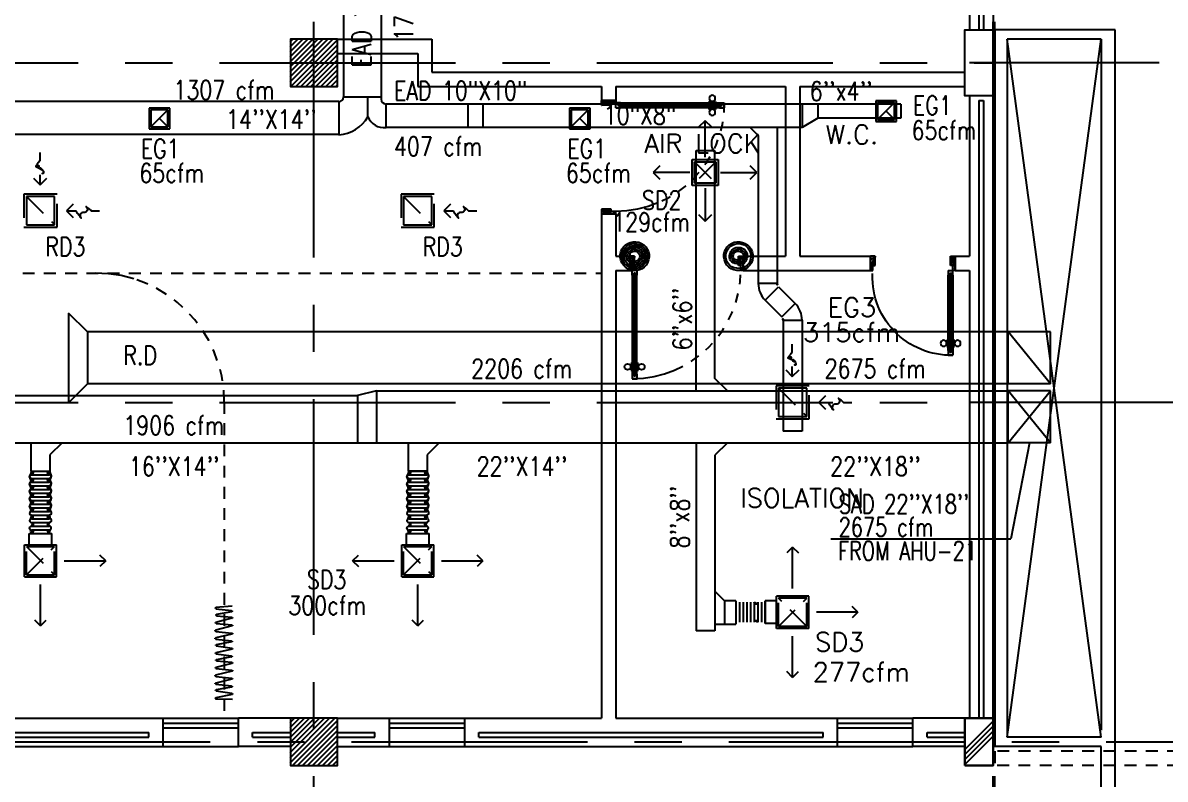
# Model space of a CAD drawing. Extents: x 417866029 to 417866302, y 43498045 to 43498122.
# Drawn here: x 417866043.12 to 417866055.23, y 43498050.98 to 43498059 of the extents above; entities that cross this region are included whole.
import ezdxf
from ezdxf.enums import TextEntityAlignment as Align

# ---------------------------------------------------------------- set-up
doc = ezdxf.new("R2010")
doc.units = 0
doc.header["$MEASUREMENT"] = 0
for name, pattern in [('CENTERX2', [4, 2.5, -0.5, 0.5, -0.5]), ('HIDDEN', [0.375, 0.25, -0.125]), ('HIDDEN2', [0.1875, 0.125, -0.0625])]:
    doc.linetypes.add(name, pattern=pattern)
doc.layers.get('0').update_dxf_attribs({"linetype": 'CONTINUOUS'})
for name, color, linetype in [('A_CUBICLE_CURTAINS', 9, 'HIDDEN'), ('AXES', 11, 'CENTERX2'), ('COL', 7, 'CONTINUOUS'), ('D_CURTAIN', 9, 'HIDDEN'), ('DOOR', 9, 'CONTINUOUS'), ('DUCT', 6, 'CONTINUOUS'), ('EXDUCT', 10, 'CONTINUOUS'), ('HAT', 11, 'CONTINUOUS'), ('INSUL', 9, 'CONTINUOUS'), ('Locker', 9, 'CONTINUOUS'), ('M-AC-FLEX', 7, 'CONTINUOUS'), ('M-EGU.', 2, 'CONTINUOUS'), ('M-TEXT', 2, 'CONTINUOUS'), ('PSUPPLY', 3, 'HIDDEN'), ('RM-NAME', 9, 'CONTINUOUS'), ('ROOF', 9, 'CONTINUOUS'), ('SCD', 2, 'CONTINUOUS'), ('SHAFT', 9, 'CONTINUOUS'), ('STR', 9, 'CONTINUOUS'), ('WALL', 9, 'CONTINUOUS'), ('WIN', 9, 'CONTINUOUS')]:
    doc.layers.add(name, color=color, linetype=linetype)
doc.styles.add('ROMANS', font='ROMANS.shx', dxfattribs={"width": 0.6})

# ---------------------------------------------------------------- blocks, each defined once
blk = doc.blocks.new('DOOR100')
at = {"layer": 'DOOR', "color": 7, "linetype": 'ByBlock'}
for p, q in [((-82, 1128), (-82, 1218)), ((-75, 1218), (-82, 1218)), ((-75, 1250), (-75, 1300)), ((-75, 1300), (-25, 1300)), ((-25, 1300), (-75, 1300)), ((-58, 1250), (-75, 1250)), ((-58, 1250), (-58, 1270)), ((-42, 1270), (-58, 1270)), ((-42, 1250), (-42, 1270)), ((-25, 1250), (-42, 1250)), ((-25, 1250), (-25, 1300)), ((-25, 1218), (-18, 1218)), ((-18, 1128), (-18, 1218)), ((-91, 1205), (-91, 1140)), ((-82, 1205), (-91, 1205)), ((-82, 1140), (-91, 1140)), ((-82, 1205), (-82, 1140)), ((-75, 1128), (-82, 1128)), ((-25, 1128), (-18, 1128)), ((-18, 1205), (-18, 1140)), ((-18, 1205), (-9, 1205)), ((-18, 1140), (-9, 1140)), ((-9, 1205), (-9, 1140)), ((-1200, 0), (-1200, 150)), ((-1200, 150), (-1175, 150)), ((-1200, 150), (-1200, 0)), ((-1175, 150), (-1175, 100)), ((-75, 200), (-58, 200)), ((-75, 150), (-75, 200)), ((-75, 150), (-25, 150)), ((-58, 200), (-58, 180)), ((-58, 180), (-42, 180)), ((-42, 200), (-25, 200)), ((-42, 180), (-42, 200)), ((-25, 200), (-25, 150)), ((0, 150), (-25, 150)), ((-25, 150), (-25, 100)), ((0, 0), (0, 150)), ((0, 150), (0, 0)), ((-1150, 0), (-1200, 114)), ((-1150, 0), (-1200, 40)), ((-1150, 0), (-1200, 0)), ((-1175, 100), (-1150, 100)), ((-1150, 0), (-1163, 100)), ((-1150, 100), (-1150, 0)), ((-50, 0), (0, 114)), ((-50, 100), (-50, 0)), ((-50, 0), (-37, 100)), ((-25, 100), (-50, 100)), ((-50, 0), (0, 40)), ((-50, 0), (0, 0))]:
    blk.add_line(p, q, dxfattribs=at)
at = {"layer": 'DOOR', "linetype": 'ByBlock'}
for p, q in [((-75, 1250), (-75, 200)), ((-58, 200), (-58, 1250)), ((-42, 200), (-42, 1250)), ((-25, 200), (-25, 1250))]:
    blk.add_line(p, q, dxfattribs=at)
at = {"layer": 'DOOR', "color": 7, "linetype": 'ByBlock'}
for centre in [(-124, 1173), (24, 1173)]:
    blk.add_circle(centre, 32.4, dxfattribs=at)
at = {"layer": 'DOOR', "linetype": 'HIDDEN', "ltscale": 0.5}
blk.add_arc((-25, 150), 1150, 90, 180, dxfattribs=at)
at = {"layer": 'DOOR', "color": 7, "linetype": 'ByBlock'}
for centre, radius, start, end in [((-1150, 0), 154, 103.7142, 108.8947), ((-1150, 0), 134, 100.72, 111.8402), ((-50, 0), 134, 68.1598, 79.28), ((-50, 0), 154, 71.1053, 76.2858), ((-1150, 0), 94.4, 90, 121.9818), ((-1150, 0), 74.4, 90, 132.2236), ((-1150, 0), 54.4, 90, 156.7926), ((-1150, 0), 34.4, 90, 180), ((-1150, 0), 14.4, 90, 180), ((-50, 0), 94.4, 58.0182, 90), ((-50, 0), 74.4, 47.7764, 90), ((-50, 0), 54.4, 23.2074, 90), ((-50, 0), 34.4, 0, 90), ((-50, 0), 14.4, 0, 90), ((-50, 0), 114, 64.0838, 77.3774)]:
    blk.add_arc(centre, radius, start, end, dxfattribs=at)
blk = doc.blocks.new('DOOR90')
at = {"layer": 'DOOR', "color": 7, "linetype": 'ByBlock'}
for p, q in [((-150, 0), (0, 0)), ((-150, 0), (-150, -25)), ((0, -50), (-114, 0)), ((0, -50), (-40, 0)), ((0, -50), (0, 0)), ((-1000, -25), (-1050, -25)), ((-1050, -75), (-1050, -25)), ((-1050, -25), (-1050, -75)), ((-1000, -75), (-1050, -75)), ((-1000, -42), (-1020, -42)), ((-1020, -42), (-1020, -58)), ((-1000, -58), (-1020, -58)), ((-1000, -25), (-1000, -42)), ((-1000, -58), (-1000, -75)), ((-878, -18), (-968, -18)), ((-968, -25), (-968, -18)), ((-968, -75), (-968, -82)), ((-878, -82), (-968, -82)), ((-955, -9), (-890, -9)), ((-955, -18), (-955, -9)), ((-955, -18), (-890, -18)), ((-955, -82), (-890, -82)), ((-955, -82), (-955, -91)), ((-955, -91), (-890, -91)), ((-890, -18), (-890, -9)), ((-890, -82), (-890, -91)), ((-878, -25), (-878, -18)), ((-878, -75), (-878, -82)), ((-200, -25), (-150, -25)), ((-200, -42), (-200, -25)), ((-180, -42), (-200, -42)), ((-200, -58), (-180, -58)), ((-200, -75), (-200, -58)), ((-150, -75), (-200, -75)), ((-180, -58), (-180, -42)), ((-150, -25), (-100, -25)), ((-150, -75), (-150, -25)), ((-100, -25), (-100, -50)), ((0, -50), (-100, -37)), ((-100, -50), (0, -50)), ((-150, -875), (-100, -875)), ((-150, -900), (-150, -875)), ((-150, -900), (0, -900)), ((0, -900), (-150, -900)), ((0, -850), (-114, -900)), ((-100, -875), (-100, -850)), ((0, -850), (-100, -863)), ((-100, -850), (0, -850)), ((0, -850), (-40, -900)), ((0, -850), (0, -900))]:
    blk.add_line(p, q, dxfattribs=at)
at = {"layer": 'DOOR', "linetype": 'ByBlock'}
for p, q in [((-200, -25), (-1000, -25)), ((-200, -42), (-1000, -42)), ((-200, -58), (-1000, -58)), ((-1000, -75), (-200, -75))]:
    blk.add_line(p, q, dxfattribs=at)
at = {"layer": 'DOOR', "color": 7, "linetype": 'ByBlock'}
for centre in [(-923, 24), (-923, -124)]:
    blk.add_circle(centre, 32.4, dxfattribs=at)
for centre, radius, start, end in [((0, -50), 154, 161.1053, 166.2858), ((0, -50), 94.4, 148.0182, 180), ((0, -50), 134, 158.1598, 169.28), ((0, -50), 114, 154.0838, 167.3774), ((0, -50), 74.4, 137.7764, 180), ((0, -50), 54.4, 113.2074, 180), ((0, -50), 34.4, 90, 180), ((0, -50), 14.4, 90, 180), ((0, -850), 154, 193.7142, 198.8947), ((0, -850), 134, 190.72, 201.8402), ((0, -850), 94.4, 180, 211.9818), ((0, -850), 74.4, 180, 222.2236), ((0, -850), 54.4, 180, 246.7926), ((0, -850), 34.4, 180, 270), ((0, -850), 14.4, 180, 270)]:
    blk.add_arc(centre, radius, start, end, dxfattribs=at)
at = {"layer": 'DOOR', "linetype": 'HIDDEN', "ltscale": 0.5}
blk.add_arc((-222, -50), 828, 178.2701, 275.003, dxfattribs=at)
blk = doc.blocks.new('C')
at = {"layer": 'D_CURTAIN'}
for points in [[(0.229, 0.077), (0.229, 0.077, 0.848601), (0.219, 0.076), (0.202, -0.062, -0.855925), (0.192, -0.063), (0.167, 0.072, 0.866955), (0.157, 0.072), (0.144, -0.065, -0.843142), (0.134, -0.066), (0.099, 0.077, 0.845318), (0.089, 0.076), (0.076, -0.066, -0.842227), (0.066, -0.067), (0.029, 0.079, 0.837896), (0.019, 0.078), (0.004, -0.065, -0.84563), (-0.006, -0.065), (-0.04, 0.078, 0.842014), (-0.049, 0.078), (-0.065, -0.063, -0.866148), (-0.075, -0.063), (-0.099, 0.074, 0.854133), (-0.109, 0.074), (-0.129, -0.066, -0.838104), (-0.139, -0.067), (-0.17, 0.077, 0.84026), (-0.18, 0.077), (-0.183, -0.071)], [(0.639, -0.068), (0.628, 0.076, 0.848601), (0.618, 0.076), (0.601, -0.063, -0.855925), (0.591, -0.063), (0.566, 0.071, 0.866955), (0.556, 0.071), (0.542, -0.066, -0.843142), (0.533, -0.066), (0.497, 0.076, 0.845318), (0.488, 0.075), (0.474, -0.067, -0.842227), (0.465, -0.068), (0.427, 0.078, 0.837896), (0.417, 0.078), (0.403, -0.065, -0.84563), (0.393, -0.066), (0.359, 0.078, 0.842014), (0.349, 0.077), (0.334, -0.063, -0.866148), (0.324, -0.064), (0.299, 0.074, 0.854133), (0.29, 0.073), (0.27, -0.067, -0.838104), (0.26, -0.067), (0.229, 0.077, 0.84026), (0.219, 0.076)]]:
    blk.add_lwpolyline(points, format="xyb", dxfattribs=at)
blk = doc.blocks.new('RM1')
at = {"layer": 'RM-NAME', "style": 'ROMANS'}
for tag, p in [('ROOMNAME1', (0, 324)), ('ROOMNAME2', (0, 0))]:
    blk.add_attdef(tag, text='', height=200, dxfattribs=at).set_placement(p, align=Align.MIDDLE)
blk = doc.blocks.new('*X59')
at = {"color": 0}
for p, q in [((73379, 118298), (73831, 118750)), ((73379, 118351), (73778, 118750)), ((73379, 118404), (73725, 118750)), ((73379, 118457), (73672, 118750)), ((73379, 118510), (73619, 118750)), ((73379, 118563), (73566, 118750)), ((73379, 118616), (73513, 118750)), ((73379, 118669), (73460, 118750)), ((73379, 118722), (73407, 118750)), ((73384, 118250), (73879, 118745)), ((73437, 118250), (73879, 118692)), ((73490, 118250), (73879, 118639)), ((73543, 118250), (73879, 118586)), ((73596, 118250), (73879, 118533)), ((73649, 118250), (73879, 118480)), ((73702, 118250), (73879, 118427)), ((73755, 118250), (73879, 118374)), ((73808, 118250), (73879, 118321)), ((73861, 118250), (73879, 118268))]:
    blk.add_line(p, q, dxfattribs=at)
blk = doc.blocks.new('COL50')
at = {"layer": 'COL'}
blk.add_lwpolyline([(-250, 250), (-250, -250), (250, -250), (250, 250)], close=True, dxfattribs=at)
blk = doc.blocks.new('*X60')
at = {"color": 0}
for p, q in [((84179, 118279), (84650, 118750)), ((84179, 118332), (84596, 118750)), ((84179, 118386), (84543, 118750)), ((84179, 118439), (84490, 118750)), ((84179, 118492), (84437, 118750)), ((84179, 118545), (84384, 118750)), ((84179, 118598), (84331, 118750)), ((84179, 118651), (84278, 118750)), ((84179, 118704), (84225, 118750)), ((84203, 118250), (84679, 118726)), ((84256, 118250), (84679, 118673)), ((84309, 118250), (84679, 118620)), ((84362, 118250), (84679, 118567)), ((84415, 118250), (84679, 118514)), ((84468, 118250), (84679, 118461)), ((84521, 118250), (84679, 118408)), ((84574, 118250), (84679, 118355)), ((84627, 118250), (84679, 118302))]:
    blk.add_line(p, q, dxfattribs=at)
blk = doc.blocks.new('C11')
at = {"layer": 'HAT'}
h = blk.add_hatch(dxfattribs=at)
h.set_pattern_fill('ANSI31', color=256, scale=300, style=0)
h.set_pattern_definition([(45, (-248556.182, -75061.005), (-26.5165043, 26.5165043), [])])
h.paths.add_polyline_path([(300, 700), (0, 700), (0, 350), (300, 350)])
h.paths.add_polyline_path([(300, 350), (0, 350), (0, 0), (300, 0)])
at = {"layer": 'COL'}
blk.add_lwpolyline([(300, 700), (300, 0), (0, 0), (0, 700)], close=True, dxfattribs=at)

msp = doc.modelspace()

# ---------------------------------------------------------------- hatches: boundary and pattern name
at = {"layer": 'HAT', "linetype": 'ByBlock', "ltscale": 0.3}
h = msp.add_hatch(dxfattribs=at)
h.set_pattern_fill('ANSI31', color=256, scale=300, style=0)
h.set_pattern_definition([(45.000427, (417865794.61061, 43497968.75954), (-0.026516163, 0.026516558), [])])
h.paths.add_polyline_path([(417866053.403, 43498051.621), (417866053.103, 43498051.621), (417866053.103, 43498051.371), (417866053.403, 43498051.371)])
h.paths.add_polyline_path([(417866053.403, 43498051.371), (417866053.103, 43498051.371), (417866053.103, 43498051.121), (417866053.403, 43498051.121)])

# ---------------------------------------------------------------- linework, layer by layer
at = {"layer": 'A_CUBICLE_CURTAINS', "ltscale": 0.5}
for p, q in [((417866034.341, 43498056.343), (417866049.253, 43498056.343)), ((417866045.253, 43498054.975), (417866045.253, 43498051.621))]:
    msp.add_line(p, q, dxfattribs=at)
msp.add_arc((417866043.885, 43498054.975), 1.368, 0, 90, dxfattribs=at)
at = {"layer": 'AXES'}
for p, q in [((417866053.403, 43498044.506), (417866053.403, 43498121.427)), ((417866053.423, 43498044.506), (417866053.423, 43498121.427)), ((417866046.203, 43498044.506), (417866046.203, 43498105.091)), ((417866037.203, 43498058.571), (417866053.403, 43498058.571)), ((417866103.163, 43498058.571), (417866053.153, 43498058.571)), ((417866037.203, 43498054.971), (417866053.157, 43498054.971)), ((417866095.443, 43498054.971), (417866053.153, 43498054.971)), ((417866034.603, 43498051.371), (417866103.163, 43498051.371))]:
    msp.add_line(p, q, dxfattribs=at)
at = {"layer": 'COL'}
for p, q in [((417866053.403, 43498051.621), (417866053.103, 43498051.621)), ((417866053.103, 43498051.621), (417866053.403, 43498051.621)), ((417866053.103, 43498051.121), (417866053.103, 43498051.621)), ((417866053.403, 43498051.121), (417866053.403, 43498051.621)), ((417866053.403, 43498051.621), (417866053.403, 43498051.121)), ((417866053.403, 43498051.121), (417866053.103, 43498051.121))]:
    msp.add_line(p, q, dxfattribs=at)
at = {"layer": 'DUCT'}
for p, q in [((417866050.255, 43498055.093), (417866050.255, 43498057.642)), ((417866050.255, 43498057.642), (417866050.455, 43498057.642)), ((417866050.455, 43498055.225), (417866050.455, 43498057.642)), ((417866043.601, 43498055.918), (417866043.601, 43498054.968)), ((417866043.801, 43498055.718), (417866043.601, 43498055.918)), ((417866043.801, 43498055.718), (417866043.801, 43498055.168)), ((417866043.801, 43498055.168), (417866043.601, 43498054.968)), ((417866050.587, 43498055.093), (417866050.455, 43498055.225)), ((417866046.866, 43498055.093), (417866046.666, 43498055.043)), ((417866046.666, 43498055.043), (417866046.666, 43498054.543)), ((417866046.866, 43498055.093), (417866046.866, 43498054.543)), ((417866043.532, 43498054.543), (417866043.403, 43498054.415)), ((417866047.532, 43498054.543), (417866047.403, 43498054.415)), ((417866050.255, 43498054.543), (417866050.255, 43498052.549)), ((417866050.587, 43498054.543), (417866050.455, 43498054.411)), ((417866050.455, 43498054.411), (417866050.455, 43498052.549)), ((417866047.403, 43498054.243), (417866047.203, 43498054.243)), ((417866050.455, 43498052.968), (417866050.555, 43498052.868)), ((417866050.677, 43498052.868), (417866050.555, 43498052.868)), ((417866050.555, 43498052.868), (417866050.555, 43498052.618)), ((417866050.677, 43498052.868), (417866050.677, 43498052.618)), ((417866050.455, 43498052.618), (417866050.677, 43498052.618))]:
    msp.add_line(p, q, dxfattribs=at)
at = {"layer": 'DUCT', "linetype": 'ByBlock'}
for p, q in [((417866054.013, 43498055.718), (417866043.801, 43498055.718)), ((417866053.563, 43498055.168), (417866053.563, 43498055.718)), ((417866054.013, 43498055.168), (417866054.013, 43498055.718)), ((417866054.013, 43498055.168), (417866043.801, 43498055.168)), ((417866053.563, 43498054.543), (417866053.563, 43498055.093)), ((417866054.013, 43498055.093), (417866053.563, 43498055.093)), ((417866054.013, 43498054.543), (417866054.013, 43498055.093)), ((417866043.203, 43498054.543), (417866043.203, 43498054.243)), ((417866047.203, 43498054.543), (417866047.203, 43498054.243)), ((417866054.013, 43498054.543), (417866053.563, 43498054.543)), ((417866043.403, 43498054.415), (417866043.403, 43498054.243)), ((417866047.403, 43498054.415), (417866047.403, 43498054.243)), ((417866043.203, 43498054.243), (417866043.403, 43498054.243)), ((417866047.203, 43498054.243), (417866047.403, 43498054.243)), ((417866050.455, 43498052.549), (417866050.255, 43498052.549))]:
    msp.add_line(p, q, dxfattribs=at)
at = {"layer": 'DUCT', "color": 2, "linetype": 'ByBlock'}
for p, q in [((417866054.013, 43498055.168), (417866053.563, 43498055.718)), ((417866053.563, 43498054.543), (417866054.013, 43498055.093)), ((417866054.013, 43498054.543), (417866053.563, 43498055.093))]:
    msp.add_line(p, q, dxfattribs=at)
at = {"layer": 'DUCT', "linetype": 'Continuous'}
for p, q in [((417866042.803, 43498055.043), (417866046.666, 43498055.043)), ((417866046.866, 43498055.093), (417866053.563, 43498055.093)), ((417866035.403, 43498054.543), (417866053.563, 43498054.543))]:
    msp.add_line(p, q, dxfattribs=at)
at = {"layer": 'EXDUCT', "linetype": 'ByBlock'}
for p, q in [((417866046.917, 43498071.025), (417866046.917, 43498058.185)), ((417866046.517, 43498061.553), (417866046.517, 43498058.21)), ((417866046.517, 43498058.21), (417866046.917, 43498058.21)), ((417866046.775, 43498058), (417866046.775, 43498058.21)), ((417866046.467, 43498058.16), (417866034.408, 43498058.16)), ((417866046.467, 43498058.16), (417866046.467, 43498057.81)), ((417866052.425, 43498058.135), (417866046.967, 43498058.135)), ((417866046.967, 43498058.135), (417866046.967, 43498057.885)), ((417866047.834, 43498058.135), (417866047.834, 43498057.885)), ((417866047.993, 43498058.135), (417866047.993, 43498057.885)), ((417866052.425, 43498058.135), (417866052.425, 43498057.985)), ((417866052.425, 43498057.985), (417866051.544, 43498057.985)), ((417866046.467, 43498057.81), (417866034.408, 43498057.81)), ((417866051.379, 43498057.885), (417866046.967, 43498057.885))]:
    msp.add_line(p, q, dxfattribs=at)
at = {"layer": 'EXDUCT', "linetype": 'ByBlock', "ltscale": 0.3}
for p, q in [((417866051.379, 43498058.135), (417866051.379, 43498057.885)), ((417866051.544, 43498058.135), (417866051.544, 43498057.985)), ((417866051.544, 43498057.985), (417866051.379, 43498057.885)), ((417866050.829, 43498057.885), (417866050.914, 43498057.8)), ((417866051.114, 43498057.885), (417866051.114, 43498056.231)), ((417866050.914, 43498057.8), (417866050.914, 43498056.231)), ((417866051.114, 43498056.231), (417866050.914, 43498056.231, 0)), ((417866050.987, 43498056.055), (417866051.128, 43498056.196)), ((417866051.128, 43498056.196), (417866051.305, 43498056.019)), ((417866050.987, 43498056.055), (417866051.164, 43498055.878)), ((417866051.164, 43498055.878), (417866051.305, 43498056.019)), ((417866051.178, 43498055.842), (417866051.178, 43498054.665)), ((417866051.178, 43498055.842), (417866051.378, 43498055.842)), ((417866051.378, 43498055.842), (417866051.378, 43498054.665)), ((417866051.378, 43498054.665), (417866051.178, 43498054.665))]:
    msp.add_line(p, q, dxfattribs=at)
at = {"layer": 'EXDUCT', "linetype": 'ByBlock'}
for centre, radius, start, end in [((417866046.467, 43498058.21), 0.05, 270, 0), ((417866046.967, 43498058.185), 0.05, 180, 270), ((417866046.444, 43498058.192), 0.383, 273.5225, 329.8652), ((417866046.947, 43498058.069), 0.185, 201.8362, 276.3228)]:
    msp.add_arc(centre, radius, start, end, dxfattribs=at)
at = {"layer": 'EXDUCT', "linetype": 'ByBlock', "ltscale": 0.3}
for centre, radius, start, end in [((417866051.164, 43498056.231, -0.032), 0.25, 180, 225), ((417866051.164, 43498056.231, 0.001), 0.05, 180, 225), ((417866051.128, 43498055.842), 0.25, 0, 45), ((417866051.128, 43498055.842), 0.05, 0, 45)]:
    msp.add_arc(centre, radius, start, end, dxfattribs=at)
at = {"layer": 'INSUL'}
for p, q in [((417866053.253, 43498064.121), (417866053.253, 43498058.921)), ((417866053.303, 43498064.121), (417866053.303, 43498058.921)), ((417866053.253, 43498058.171), (417866053.303, 43498058.171)), ((417866053.253, 43498058.171), (417866053.253, 43498051.621)), ((417866053.303, 43498058.171), (417866053.303, 43498051.621)), ((417866042.833, 43498051.471), (417866044.453, 43498051.471)), ((417866042.833, 43498051.421), (417866044.453, 43498051.421)), ((417866044.453, 43498051.421), (417866044.453, 43498051.471)), ((417866045.553, 43498051.471), (417866045.953, 43498051.471)), ((417866045.553, 43498051.421), (417866045.553, 43498051.471)), ((417866045.553, 43498051.421), (417866045.953, 43498051.421)), ((417866046.453, 43498051.471), (417866046.85, 43498051.471)), ((417866046.453, 43498051.421), (417866046.85, 43498051.421)), ((417866046.85, 43498051.421), (417866046.85, 43498051.471)), ((417866047.95, 43498051.421), (417866047.95, 43498051.471)), ((417866047.95, 43498051.471), (417866051.603, 43498051.471)), ((417866047.95, 43498051.421), (417866051.603, 43498051.421)), ((417866051.603, 43498051.421), (417866051.603, 43498051.471)), ((417866052.703, 43498051.421), (417866052.703, 43498051.471)), ((417866052.703, 43498051.471), (417866053.103, 43498051.471)), ((417866052.703, 43498051.421), (417866053.103, 43498051.421))]:
    msp.add_line(p, q, dxfattribs=at)
at = {"layer": 'Locker', "color": 0, "linetype": 'ByBlock', "ltscale": 0.3}
msp.add_line((417866054.548, 43498058.821), (417866054.548, 43498051.494), dxfattribs=at)
at = {"layer": 'M-AC-FLEX', "color": 11}
for p, q in [((417866043.208, 43498054.204), (417866043.399, 43498054.204)), ((417866047.208, 43498054.204), (417866047.399, 43498054.204)), ((417866043.208, 43498054.165), (417866043.399, 43498054.165)), ((417866043.208, 43498054.126), (417866043.399, 43498054.126)), ((417866043.208, 43498054.087), (417866043.399, 43498054.087)), ((417866047.208, 43498054.165), (417866047.399, 43498054.165)), ((417866047.208, 43498054.126), (417866047.399, 43498054.126)), ((417866047.208, 43498054.087), (417866047.399, 43498054.087)), ((417866043.208, 43498054.048), (417866043.399, 43498054.048)), ((417866043.208, 43498054.009), (417866043.399, 43498054.009)), ((417866043.208, 43498053.97), (417866043.399, 43498053.97)), ((417866043.208, 43498053.931), (417866043.399, 43498053.931)), ((417866047.208, 43498054.048), (417866047.399, 43498054.048)), ((417866047.208, 43498054.009), (417866047.399, 43498054.009)), ((417866047.208, 43498053.97), (417866047.399, 43498053.97)), ((417866047.208, 43498053.931), (417866047.399, 43498053.931)), ((417866043.208, 43498053.892), (417866043.399, 43498053.892)), ((417866043.208, 43498053.853), (417866043.399, 43498053.853)), ((417866043.208, 43498053.814), (417866043.399, 43498053.814)), ((417866047.208, 43498053.892), (417866047.399, 43498053.892)), ((417866047.208, 43498053.853), (417866047.399, 43498053.853)), ((417866047.208, 43498053.814), (417866047.399, 43498053.814)), ((417866043.208, 43498053.775), (417866043.399, 43498053.775)), ((417866043.208, 43498053.736), (417866043.399, 43498053.736)), ((417866043.208, 43498053.698), (417866043.399, 43498053.698)), ((417866043.208, 43498053.698), (417866043.399, 43498053.698)), ((417866047.208, 43498053.775), (417866047.399, 43498053.775)), ((417866047.208, 43498053.736), (417866047.399, 43498053.736)), ((417866047.208, 43498053.698), (417866047.399, 43498053.698)), ((417866047.208, 43498053.698), (417866047.399, 43498053.698)), ((417866043.198, 43498053.582), (417866043.399, 43498053.582)), ((417866043.208, 43498053.659), (417866043.399, 43498053.659)), ((417866043.208, 43498053.659), (417866043.399, 43498053.659)), ((417866043.208, 43498053.621), (417866043.399, 43498053.621)), ((417866047.198, 43498053.582), (417866047.399, 43498053.582)), ((417866047.208, 43498053.659), (417866047.399, 43498053.659)), ((417866047.208, 43498053.659), (417866047.399, 43498053.659)), ((417866047.208, 43498053.621), (417866047.399, 43498053.621)), ((417866050.716, 43498052.851), (417866050.716, 43498052.64)), ((417866050.755, 43498052.851), (417866050.755, 43498052.64)), ((417866050.794, 43498052.851), (417866050.794, 43498052.64)), ((417866050.833, 43498052.851), (417866050.833, 43498052.64)), ((417866050.872, 43498052.851), (417866050.872, 43498052.64)), ((417866050.872, 43498052.851), (417866050.872, 43498052.64)), ((417866050.911, 43498052.851), (417866050.911, 43498052.64)), ((417866050.911, 43498052.851), (417866050.911, 43498052.64)), ((417866050.949, 43498052.851), (417866050.949, 43498052.64)), ((417866050.988, 43498052.851), (417866050.988, 43498052.64))]:
    msp.add_line(p, q, dxfattribs=at)
at = {"layer": 'M-AC-FLEX'}
for points in [[(417866043.208, 43498054.243, -1), (417866043.208, 43498054.204, 1), (417866043.208, 43498054.165)], [(417866043.208, 43498054.126, 1), (417866043.208, 43498054.165, -1), (417866043.208, 43498054.204)], [(417866043.208, 43498054.204, 1), (417866043.208, 43498054.243, -0.000618), (417866043.208, 43498054.243, -0.000618)], [(417866043.399, 43498054.204, -0.998764), (417866043.399, 43498054.243, -0.998764)], [(417866043.399, 43498054.243, 1), (417866043.399, 43498054.204, -1), (417866043.399, 43498054.165)], [(417866043.399, 43498054.126, -1), (417866043.399, 43498054.165, 1), (417866043.399, 43498054.204)], [(417866047.208, 43498054.243, -1), (417866047.208, 43498054.204, 1), (417866047.208, 43498054.165)], [(417866047.208, 43498054.126, 1), (417866047.208, 43498054.165, -1), (417866047.208, 43498054.204)], [(417866047.208, 43498054.204, 1), (417866047.208, 43498054.243, -0.000618), (417866047.208, 43498054.243, -0.000618)], [(417866047.399, 43498054.204, -0.998764), (417866047.399, 43498054.243, -0.998764)], [(417866047.399, 43498054.243, 1), (417866047.399, 43498054.204, -1), (417866047.399, 43498054.165)], [(417866047.399, 43498054.126, -1), (417866047.399, 43498054.165, 1), (417866047.399, 43498054.204)], [(417866043.208, 43498054.165, -1), (417866043.208, 43498054.126, 1), (417866043.208, 43498054.087)], [(417866043.208, 43498054.048, 1), (417866043.208, 43498054.087, -1), (417866043.208, 43498054.126)], [(417866043.208, 43498054.087, -1), (417866043.208, 43498054.048, 1), (417866043.208, 43498054.009, -0.000618), (417866043.209, 43498054.009, -0.000618)], [(417866043.399, 43498054.165, 1), (417866043.399, 43498054.126, -1), (417866043.399, 43498054.087)], [(417866043.399, 43498054.048, -1), (417866043.399, 43498054.087, 1), (417866043.399, 43498054.126)], [(417866043.399, 43498054.087, 1), (417866043.399, 43498054.048, -1), (417866043.399, 43498054.009)], [(417866047.208, 43498054.165, -1), (417866047.208, 43498054.126, 1), (417866047.208, 43498054.087)], [(417866047.208, 43498054.048, 1), (417866047.208, 43498054.087, -1), (417866047.208, 43498054.126)], [(417866047.208, 43498054.087, -1), (417866047.208, 43498054.048, 1), (417866047.208, 43498054.009, -0.000618), (417866047.209, 43498054.009, -0.000618)], [(417866047.399, 43498054.165, 1), (417866047.399, 43498054.126, -1), (417866047.399, 43498054.087)], [(417866047.399, 43498054.048, -1), (417866047.399, 43498054.087, 1), (417866047.399, 43498054.126)], [(417866047.399, 43498054.087, 1), (417866047.399, 43498054.048, -1), (417866047.399, 43498054.009)], [(417866043.208, 43498053.97, 1), (417866043.208, 43498054.009, -1), (417866043.208, 43498054.048, 0.000618), (417866043.209, 43498054.048, 0.000618)], [(417866043.208, 43498054.009, -1), (417866043.208, 43498053.97, 1), (417866043.208, 43498053.931)], [(417866043.208, 43498053.892, 1), (417866043.208, 43498053.931, -1), (417866043.208, 43498053.97)], [(417866043.208, 43498053.931, -1), (417866043.208, 43498053.892, 1), (417866043.208, 43498053.853)], [(417866043.399, 43498053.97, -1), (417866043.399, 43498054.009, 1), (417866043.399, 43498054.048)], [(417866043.399, 43498054.009, 1), (417866043.399, 43498053.97, -1), (417866043.399, 43498053.931)], [(417866043.399, 43498053.892, -1), (417866043.399, 43498053.931, 1), (417866043.399, 43498053.97)], [(417866043.399, 43498053.931, 1), (417866043.399, 43498053.892, -1), (417866043.399, 43498053.853)], [(417866047.208, 43498053.97, 1), (417866047.208, 43498054.009, -1), (417866047.208, 43498054.048, 0.000618), (417866047.209, 43498054.048, 0.000618)], [(417866047.208, 43498054.009, -1), (417866047.208, 43498053.97, 1), (417866047.208, 43498053.931)], [(417866047.208, 43498053.892, 1), (417866047.208, 43498053.931, -1), (417866047.208, 43498053.97)], [(417866047.208, 43498053.931, -1), (417866047.208, 43498053.892, 1), (417866047.208, 43498053.853)], [(417866047.399, 43498053.97, -1), (417866047.399, 43498054.009, 1), (417866047.399, 43498054.048)], [(417866047.399, 43498054.009, 1), (417866047.399, 43498053.97, -1), (417866047.399, 43498053.931)], [(417866047.399, 43498053.892, -1), (417866047.399, 43498053.931, 1), (417866047.399, 43498053.97)], [(417866047.399, 43498053.931, 1), (417866047.399, 43498053.892, -1), (417866047.399, 43498053.853)], [(417866043.208, 43498053.814, 1), (417866043.208, 43498053.853, -1), (417866043.208, 43498053.892)], [(417866043.208, 43498053.853, -1), (417866043.208, 43498053.814, 1), (417866043.208, 43498053.775, -1), (417866043.208, 43498053.736, 1.018005), (417866043.208, 43498053.698)], [(417866043.399, 43498053.814, -1), (417866043.399, 43498053.853, 1), (417866043.399, 43498053.892)], [(417866043.399, 43498053.853, 1), (417866043.399, 43498053.814, -1), (417866043.399, 43498053.775, 1), (417866043.399, 43498053.736, -1.018005), (417866043.399, 43498053.698)], [(417866047.208, 43498053.814, 1), (417866047.208, 43498053.853, -1), (417866047.208, 43498053.892)], [(417866047.208, 43498053.853, -1), (417866047.208, 43498053.814, 1), (417866047.208, 43498053.775, -1), (417866047.208, 43498053.736, 1.018005), (417866047.208, 43498053.698)], [(417866047.399, 43498053.814, -1), (417866047.399, 43498053.853, 1), (417866047.399, 43498053.892)], [(417866047.399, 43498053.853, 1), (417866047.399, 43498053.814, -1), (417866047.399, 43498053.775, 1), (417866047.399, 43498053.736, -1.018005), (417866047.399, 43498053.698)], [(417866043.208, 43498053.582, 1), (417866043.208, 43498053.621, -1.018005), (417866043.208, 43498053.659)], [(417866043.399, 43498053.582, -1), (417866043.399, 43498053.621, 1.018005), (417866043.399, 43498053.659)], [(417866047.208, 43498053.582, 1), (417866047.208, 43498053.621, -1.018005), (417866047.208, 43498053.659)], [(417866047.399, 43498053.582, -1), (417866047.399, 43498053.621, 1.018005), (417866047.399, 43498053.659)], [(417866050.755, 43498052.851, -1), (417866050.716, 43498052.851, 1), (417866050.677, 43498052.851)], [(417866050.677, 43498052.851, -1), (417866050.716, 43498052.851)], [(417866050.716, 43498052.851, 1), (417866050.755, 43498052.851, -1), (417866050.794, 43498052.851, 1), (417866050.833, 43498052.851, -1.018005), (417866050.872, 43498052.851)], [(417866050.988, 43498052.851, -1), (417866050.949, 43498052.851, 1.018005), (417866050.911, 43498052.851)], [(417866050.755, 43498052.64, 1), (417866050.716, 43498052.64, -1), (417866050.677, 43498052.64)], [(417866050.677, 43498052.64, 1.000001), (417866050.716, 43498052.64)], [(417866050.716, 43498052.64, -1), (417866050.755, 43498052.64, 1), (417866050.794, 43498052.64, -1), (417866050.833, 43498052.64, 1.018005), (417866050.872, 43498052.64)], [(417866050.988, 43498052.64, 1), (417866050.949, 43498052.64, -1.018005), (417866050.911, 43498052.64)]]:
    msp.add_lwpolyline(points, format="xyb", dxfattribs=at)
for centre, start, end in [((417866043.208, 43498053.678), 298.4314, 90), ((417866043.208, 43498053.678), 270, 61.5686), ((417866043.399, 43498053.678), 89.9822, 241.5686), ((417866043.399, 43498053.678), 89.9822, 241.5686), ((417866043.399, 43498053.678), 118.4314, 270.0178), ((417866043.399, 43498053.678), 118.4314, 270.0178), ((417866047.208, 43498053.678), 298.4314, 90), ((417866047.208, 43498053.678), 270, 61.5686), ((417866047.399, 43498053.678), 89.9822, 241.5686), ((417866047.399, 43498053.678), 89.9822, 241.5686), ((417866047.399, 43498053.678), 118.4314, 270.0178), ((417866047.399, 43498053.678), 118.4314, 270.0178), ((417866050.891, 43498052.851), 180, 331.5686), ((417866050.891, 43498052.851), 208.4314, 0), ((417866050.891, 43498052.64), 28.4314, 180.0178), ((417866050.891, 43498052.64), 28.4314, 180.0178), ((417866050.891, 43498052.64), 359.9822, 151.5686), ((417866050.891, 43498052.64), 359.9822, 151.5686)]:
    msp.add_arc(centre, 0.0195, start, end, dxfattribs=at)
at = {"layer": 'M-EGU.'}
for p, q in [((417866050.351, 43498057.958), (417866050.28, 43498057.888)), ((417866050.351, 43498057.572), (417866050.351, 43498057.958)), ((417866050.422, 43498057.888), (417866050.351, 43498057.958)), ((417866043.301, 43498057.536), (417866043.301, 43498057.622)), ((417866049.872, 43498057.479), (417866049.801, 43498057.408)), ((417866050.213, 43498057.546), (417866050.488, 43498057.546)), ((417866050.213, 43498057.271), (417866050.213, 43498057.546)), ((417866050.488, 43498057.546), (417866050.488, 43498057.271)), ((417866050.9, 43498057.408), (417866050.829, 43498057.479)), ((417866043.23, 43498057.349), (417866043.301, 43498057.278)), ((417866043.301, 43498057.278), (417866043.301, 43498057.385)), ((417866043.301, 43498057.278), (417866043.372, 43498057.349)), ((417866050.187, 43498057.408), (417866049.801, 43498057.408)), ((417866049.801, 43498057.408), (417866049.872, 43498057.338)), ((417866050.515, 43498057.408), (417866050.9, 43498057.408)), ((417866050.829, 43498057.338), (417866050.9, 43498057.408)), ((417866050.488, 43498057.271), (417866050.213, 43498057.271)), ((417866050.351, 43498057.244), (417866050.351, 43498056.891)), ((417866043.154, 43498057.153), (417866043.154, 43498056.853)), ((417866043.454, 43498057.153), (417866043.154, 43498057.153)), ((417866043.454, 43498056.853), (417866043.454, 43498057.153)), ((417866047.154, 43498057.153), (417866047.154, 43498056.853)), ((417866047.454, 43498057.153), (417866047.154, 43498057.153)), ((417866047.454, 43498056.853), (417866047.454, 43498057.153)), ((417866043.652, 43498057.073), (417866043.581, 43498057.002)), ((417866043.581, 43498057.002), (417866043.652, 43498056.931)), ((417866043.581, 43498057.002), (417866043.682, 43498057.002)), ((417866043.842, 43498057.002), (417866043.93, 43498057.002)), ((417866047.652, 43498057.073), (417866047.581, 43498057.002)), ((417866047.581, 43498057.002), (417866047.652, 43498056.931)), ((417866047.581, 43498057.002), (417866047.682, 43498057.002)), ((417866047.842, 43498057.002), (417866047.93, 43498057.002)), ((417866050.28, 43498056.962), (417866050.351, 43498056.891)), ((417866050.351, 43498056.891), (417866050.422, 43498056.962)), ((417866043.154, 43498056.853), (417866043.454, 43498056.853)), ((417866047.154, 43498056.853), (417866047.454, 43498056.853)), ((417866051.275, 43498055.504), (417866051.275, 43498055.59)), ((417866051.205, 43498055.317), (417866051.275, 43498055.247)), ((417866051.275, 43498055.247), (417866051.275, 43498055.353)), ((417866051.275, 43498055.247), (417866051.346, 43498055.317)), ((417866051.128, 43498055.121), (417866051.128, 43498054.821)), ((417866051.428, 43498055.121), (417866051.128, 43498055.121)), ((417866051.428, 43498054.821), (417866051.428, 43498055.121)), ((417866051.627, 43498055.041), (417866051.556, 43498054.97)), ((417866051.556, 43498054.97), (417866051.627, 43498054.9)), ((417866051.556, 43498054.97), (417866051.657, 43498054.97)), ((417866051.816, 43498054.97), (417866051.905, 43498054.97)), ((417866051.128, 43498054.821), (417866051.428, 43498054.821)), ((417866043.184, 43498053.582), (417866043.424, 43498053.582)), ((417866043.184, 43498053.462), (417866043.184, 43498053.582)), ((417866043.424, 43498053.462), (417866043.424, 43498053.582)), ((417866047.184, 43498053.582), (417866047.424, 43498053.582)), ((417866047.184, 43498053.462), (417866047.184, 43498053.582)), ((417866047.424, 43498053.462), (417866047.424, 43498053.582)), ((417866043.134, 43498053.121), (417866043.134, 43498053.462)), ((417866043.134, 43498053.462), (417866043.474, 43498053.462)), ((417866043.474, 43498053.121), (417866043.474, 43498053.462)), ((417866047.134, 43498053.121), (417866047.134, 43498053.462)), ((417866047.134, 43498053.462), (417866047.474, 43498053.462)), ((417866047.474, 43498053.121), (417866047.474, 43498053.462)), ((417866043.995, 43498053.291), (417866043.934, 43498053.352)), ((417866046.613, 43498053.291), (417866046.674, 43498053.352)), ((417866047.995, 43498053.291), (417866047.934, 43498053.352)), ((417866051.278, 43498053.437), (417866051.217, 43498053.376)), ((417866051.278, 43498052.998), (417866051.278, 43498053.437)), ((417866051.278, 43498053.437), (417866051.34, 43498053.376)), ((417866043.556, 43498053.291), (417866043.995, 43498053.291)), ((417866043.995, 43498053.291), (417866043.934, 43498053.23)), ((417866046.613, 43498053.291), (417866047.052, 43498053.291)), ((417866046.613, 43498053.291), (417866046.674, 43498053.23)), ((417866047.556, 43498053.291), (417866047.995, 43498053.291)), ((417866047.995, 43498053.291), (417866047.934, 43498053.23)), ((417866043.134, 43498053.121), (417866043.474, 43498053.121)), ((417866047.134, 43498053.121), (417866047.474, 43498053.121)), ((417866043.304, 43498052.6), (417866043.304, 43498053.039)), ((417866047.304, 43498052.6), (417866047.304, 43498053.039)), ((417866050.988, 43498052.626), (417866050.988, 43498052.866)), ((417866051.108, 43498052.866), (417866050.988, 43498052.866)), ((417866050.988, 43498052.866), (417866050.988, 43498052.626)), ((417866051.449, 43498052.916), (417866051.108, 43498052.916)), ((417866051.108, 43498052.575), (417866051.108, 43498052.916)), ((417866051.449, 43498052.575), (417866051.449, 43498052.916)), ((417866051.97, 43498052.746), (417866051.531, 43498052.746)), ((417866051.97, 43498052.746), (417866051.909, 43498052.807)), ((417866051.97, 43498052.746), (417866051.909, 43498052.685)), ((417866043.304, 43498052.6), (417866043.243, 43498052.661)), ((417866043.304, 43498052.6), (417866043.365, 43498052.661)), ((417866047.304, 43498052.6), (417866047.243, 43498052.661)), ((417866047.304, 43498052.6), (417866047.365, 43498052.661)), ((417866051.108, 43498052.626), (417866050.988, 43498052.626)), ((417866051.449, 43498052.575), (417866051.108, 43498052.575)), ((417866051.278, 43498052.055), (417866051.278, 43498052.493)), ((417866051.278, 43498052.055), (417866051.217, 43498052.116)), ((417866051.278, 43498052.055), (417866051.34, 43498052.116))]:
    msp.add_line(p, q, dxfattribs=at)
at = {"layer": 'M-EGU.', "linetype": 'HIDDEN'}
for p, q in [((417866050.238, 43498057.296), (417866050.238, 43498057.521)), ((417866050.238, 43498057.521), (417866050.463, 43498057.296)), ((417866050.463, 43498057.521), (417866050.238, 43498057.296)), ((417866050.238, 43498057.521), (417866050.463, 43498057.521)), ((417866050.463, 43498057.521), (417866050.463, 43498057.296)), ((417866050.463, 43498057.296), (417866050.238, 43498057.296)), ((417866043.129, 43498057.178), (417866043.129, 43498056.828)), ((417866043.479, 43498057.178), (417866043.129, 43498057.178)), ((417866043.154, 43498057.153), (417866043.454, 43498056.853)), ((417866043.479, 43498056.828), (417866043.479, 43498057.178)), ((417866047.129, 43498057.178), (417866047.129, 43498056.828)), ((417866047.479, 43498057.178), (417866047.129, 43498057.178)), ((417866047.154, 43498057.153), (417866047.454, 43498056.853)), ((417866047.479, 43498056.828), (417866047.479, 43498057.178)), ((417866043.129, 43498056.828), (417866043.479, 43498056.828)), ((417866047.129, 43498056.828), (417866047.479, 43498056.828)), ((417866051.103, 43498055.146), (417866051.103, 43498054.796)), ((417866051.453, 43498055.146), (417866051.103, 43498055.146)), ((417866051.453, 43498054.796), (417866051.453, 43498055.146)), ((417866051.128, 43498055.121), (417866051.428, 43498054.821)), ((417866051.103, 43498054.796), (417866051.453, 43498054.796)), ((417866043.154, 43498053.141), (417866043.454, 43498053.442)), ((417866043.154, 43498053.442), (417866043.454, 43498053.141)), ((417866043.154, 43498053.141), (417866043.154, 43498053.442)), ((417866043.154, 43498053.442), (417866043.454, 43498053.442)), ((417866043.454, 43498053.141), (417866043.454, 43498053.442)), ((417866047.154, 43498053.141), (417866047.454, 43498053.442)), ((417866047.154, 43498053.442), (417866047.454, 43498053.141)), ((417866047.154, 43498053.141), (417866047.154, 43498053.442)), ((417866047.154, 43498053.442), (417866047.454, 43498053.442)), ((417866047.454, 43498053.141), (417866047.454, 43498053.442)), ((417866043.154, 43498053.141), (417866043.454, 43498053.141)), ((417866047.154, 43498053.141), (417866047.454, 43498053.141)), ((417866051.429, 43498052.595), (417866051.128, 43498052.896)), ((417866051.128, 43498052.595), (417866051.429, 43498052.896)), ((417866051.429, 43498052.896), (417866051.128, 43498052.896)), ((417866051.128, 43498052.595), (417866051.128, 43498052.896)), ((417866051.429, 43498052.595), (417866051.429, 43498052.896)), ((417866051.429, 43498052.595), (417866051.128, 43498052.595))]:
    msp.add_line(p, q, dxfattribs=at)
at = {"layer": 'M-EGU.'}
for points in [[(417866043.301, 43498057.536, -0.187862), (417866043.264, 43498057.513, -0.202645), (417866043.254, 43498057.474, -0.616915), (417866043.304, 43498057.457, 0.668708), (417866043.351, 43498057.438, 0.194285), (417866043.337, 43498057.402, 0.186051), (417866043.301, 43498057.385)], [(417866043.842, 43498057.002, -0.1324), (417866043.819, 43498057.034, -0.15664), (417866043.789, 43498057.047, -0.736612), (417866043.763, 43498056.984, 0.774232), (417866043.736, 43498056.923, 0.203349), (417866043.693, 43498056.951, 0.193808), (417866043.682, 43498057.002)], [(417866047.842, 43498057.002, -0.1324), (417866047.819, 43498057.034, -0.15664), (417866047.789, 43498057.047, -0.736612), (417866047.763, 43498056.984, 0.774232), (417866047.736, 43498056.923, 0.203349), (417866047.693, 43498056.951, 0.193808), (417866047.682, 43498057.002)], [(417866051.275, 43498055.504, -0.187862), (417866051.238, 43498055.481, -0.202645), (417866051.229, 43498055.442, -0.616915), (417866051.279, 43498055.426, 0.668708), (417866051.326, 43498055.407, 0.194285), (417866051.312, 43498055.371, 0.186051), (417866051.275, 43498055.353)], [(417866051.816, 43498054.97, -0.1324), (417866051.794, 43498055.003, -0.15664), (417866051.763, 43498055.015, -0.736612), (417866051.738, 43498054.952, 0.774232), (417866051.71, 43498054.891, 0.203349), (417866051.668, 43498054.919, 0.193808), (417866051.657, 43498054.97)]]:
    msp.add_lwpolyline(points, format="xyb", dxfattribs=at)
at = {"layer": 'PSUPPLY', "color": 4, "linetype": 'Continuous'}
for p in [(417866053.788, 43498054.543), (417866051.684, 43498053.523)]:
    msp.add_line(p, (417866053.59, 43498053.523), dxfattribs=at)
at = {"layer": 'ROOF'}
for p, q in [((417866053.423, 43498058.921), (417866053.423, 43498051.321)), ((417866054.698, 43498058.921), (417866053.423, 43498058.921)), ((417866054.698, 43498048.886), (417866054.698, 43498058.921)), ((417866054.548, 43498058.821), (417866053.553, 43498058.821)), ((417866053.553, 43498058.821), (417866053.553, 43498051.421)), ((417866054.548, 43498051.421), (417866053.553, 43498051.421)), ((417866054.548, 43498051.321), (417866053.403, 43498051.321)), ((417866054.548, 43498048.886), (417866054.548, 43498051.321))]:
    msp.add_line(p, q, dxfattribs=at)
at = {"layer": 'SCD', "linetype": 'HIDDEN'}
for p, q in [((417866052.379, 43498058.17), (417866052.159, 43498058.17)), ((417866052.159, 43498058.17), (417866052.159, 43498057.95)), ((417866052.379, 43498057.95), (417866052.379, 43498058.17)), ((417866044.675, 43498058.092), (417866044.455, 43498058.092)), ((417866044.455, 43498058.092), (417866044.455, 43498057.872)), ((417866044.475, 43498057.892), (417866044.655, 43498058.072)), ((417866044.675, 43498057.872), (417866044.675, 43498058.092)), ((417866049.131, 43498058.092), (417866048.911, 43498058.092)), ((417866048.911, 43498058.092), (417866048.911, 43498057.872)), ((417866048.931, 43498057.892), (417866049.111, 43498058.072)), ((417866049.131, 43498057.872), (417866049.131, 43498058.092)), ((417866052.179, 43498057.97), (417866052.359, 43498058.15)), ((417866052.159, 43498057.95), (417866052.379, 43498057.95)), ((417866044.455, 43498057.872), (417866044.675, 43498057.872)), ((417866048.911, 43498057.872), (417866049.131, 43498057.872))]:
    msp.add_line(p, q, dxfattribs=at)
at = {"layer": 'SCD'}
for p, q in [((417866044.655, 43498058.072), (417866044.475, 43498058.072)), ((417866044.475, 43498058.072), (417866044.475, 43498057.892)), ((417866044.655, 43498057.892), (417866044.655, 43498058.072)), ((417866049.111, 43498058.072), (417866048.931, 43498058.072)), ((417866048.931, 43498058.072), (417866048.931, 43498057.892)), ((417866049.111, 43498057.892), (417866049.111, 43498058.072)), ((417866052.359, 43498058.15), (417866052.179, 43498058.15)), ((417866052.179, 43498058.15), (417866052.179, 43498057.97)), ((417866052.359, 43498057.97), (417866052.359, 43498058.15)), ((417866052.179, 43498057.97), (417866052.359, 43498057.97)), ((417866044.475, 43498057.892), (417866044.655, 43498057.892)), ((417866048.931, 43498057.892), (417866049.111, 43498057.892))]:
    msp.add_line(p, q, dxfattribs=at)
at = {"layer": 'SCD', "linetype": 'ByBlock'}
for p, q in [((417866052.269, 43498058.06), (417866052.359, 43498057.97)), ((417866044.565, 43498057.982), (417866044.655, 43498057.892)), ((417866049.021, 43498057.982), (417866049.111, 43498057.892))]:
    msp.add_line(p, q, dxfattribs=at)
at = {"layer": 'SHAFT'}
for p, q in [((417866054.548, 43498051.421), (417866053.553, 43498058.821)), ((417866053.553, 43498051.421), (417866054.548, 43498058.821))]:
    msp.add_line(p, q, dxfattribs=at)
at = {"layer": 'STR', "linetype": 'HIDDEN2'}
for p, q in [((417866053.423, 43498051.271), (417866053.423, 43498051.121)), ((417866063.024, 43498051.271), (417866053.424, 43498051.271)), ((417866063.023, 43498051.121), (417866053.424, 43498051.121))]:
    msp.add_line(p, q, dxfattribs=at)
at = {"layer": 'WALL', "linetype": 'ByBlock'}
for p, q in [((417866053.153, 43498064.271), (417866053.153, 43498058.921)), ((417866053.403, 43498064.271), (417866053.403, 43498058.921)), ((417866053.403, 43498058.821), (417866053.403, 43498058.921)), ((417866053.403, 43498058.821), (417866053.403, 43498058.921)), ((417866046.453, 43498058.821), (417866047.453, 43498058.821)), ((417866047.453, 43498058.821), (417866047.453, 43498058.471)), ((417866046.453, 43498058.671), (417866047.303, 43498058.671)), ((417866047.303, 43498058.671), (417866047.303, 43498058.321)), ((417866047.453, 43498058.471), (417866053.103, 43498058.471)), ((417866047.303, 43498058.321), (417866049.253, 43498058.321)), ((417866049.253, 43498058.321), (417866049.253, 43498058.171)), ((417866049.403, 43498058.321), (417866049.403, 43498058.171)), ((417866049.403, 43498058.321), (417866051.203, 43498058.321)), ((417866051.203, 43498058.321), (417866051.203, 43498056.521)), ((417866051.353, 43498058.321), (417866051.353, 43498056.521)), ((417866051.353, 43498058.321), (417866053.103, 43498058.321)), ((417866053.403, 43498058.321), (417866053.403, 43498051.321)), ((417866049.253, 43498058.171), (417866049.403, 43498058.171)), ((417866053.153, 43498058.221), (417866053.153, 43498056.521)), ((417866049.253, 43498056.971), (417866049.403, 43498056.971)), ((417866049.253, 43498056.971), (417866049.253, 43498051.621)), ((417866049.403, 43498056.971), (417866049.403, 43498056.521)), ((417866049.403, 43498056.521), (417866049.553, 43498056.521)), ((417866049.553, 43498056.521), (417866049.553, 43498056.371)), ((417866050.753, 43498056.521), (417866050.753, 43498056.371)), ((417866050.753, 43498056.521), (417866051.203, 43498056.521)), ((417866051.353, 43498056.521), (417866052.103, 43498056.521)), ((417866052.103, 43498056.521), (417866052.103, 43498056.371)), ((417866053.003, 43498056.521), (417866053.003, 43498056.371)), ((417866053.003, 43498056.521), (417866053.153, 43498056.521)), ((417866049.403, 43498056.371), (417866049.553, 43498056.371)), ((417866049.403, 43498056.371), (417866049.403, 43498051.621)), ((417866050.753, 43498056.371), (417866052.103, 43498056.371)), ((417866053.003, 43498056.371), (417866053.153, 43498056.371)), ((417866053.153, 43498056.371), (417866053.153, 43498051.621))]:
    msp.add_line(p, q, dxfattribs=at)
at = {"layer": 'WALL'}
for p, q in [((417866053.403, 43498051.621), (417866053.403, 43498058.321)), ((417866053.403, 43498056.971), (417866053.403, 43498051.621)), ((417866040.603, 43498051.621), (417866044.603, 43498051.621)), ((417866044.603, 43498051.321), (417866044.603, 43498051.621)), ((417866045.403, 43498051.321), (417866045.403, 43498051.621)), ((417866045.953, 43498051.621), (417866045.403, 43498051.621)), ((417866046.453, 43498051.621), (417866047.003, 43498051.621)), ((417866047.003, 43498051.321), (417866047.003, 43498051.621)), ((417866047.803, 43498051.321), (417866047.803, 43498051.621)), ((417866047.803, 43498051.621), (417866049.253, 43498051.621)), ((417866049.403, 43498051.621), (417866051.753, 43498051.621)), ((417866051.753, 43498051.321), (417866051.753, 43498051.621)), ((417866053.103, 43498051.621), (417866052.553, 43498051.621)), ((417866052.553, 43498051.321), (417866052.553, 43498051.621)), ((417866042.833, 43498051.321), (417866044.603, 43498051.321)), ((417866045.953, 43498051.321), (417866045.403, 43498051.321)), ((417866046.453, 43498051.321), (417866047.003, 43498051.321)), ((417866047.803, 43498051.321), (417866051.753, 43498051.321)), ((417866053.103, 43498051.321), (417866052.553, 43498051.321))]:
    msp.add_line(p, q, dxfattribs=at)
at = {"layer": 'WALL', "linetype": 'ByBlock', "ltscale": 0.3}
for points in [[(417866053.103, 43498058.921), (417866053.403, 43498058.921), (417866053.403, 43498058.221), (417866053.103, 43498058.221)], [(417866045.953, 43498058.321), (417866046.453, 43498058.321), (417866046.453, 43498058.821), (417866045.953, 43498058.821)], [(417866045.953, 43498051.121), (417866046.453, 43498051.121), (417866046.453, 43498051.621), (417866045.953, 43498051.621)], [(417866053.103, 43498051.121), (417866053.403, 43498051.121), (417866053.403, 43498051.621), (417866053.103, 43498051.621)]]:
    msp.add_lwpolyline(points, close=True, dxfattribs=at)
at = {"layer": 'WIN'}
for p, q in [((417866044.603, 43498051.621), (417866045.403, 43498051.621)), ((417866044.603, 43498051.571), (417866045.403, 43498051.571)), ((417866044.603, 43498051.521), (417866045.403, 43498051.521)), ((417866047.003, 43498051.621), (417866047.803, 43498051.621)), ((417866047.003, 43498051.571), (417866047.803, 43498051.571)), ((417866047.003, 43498051.521), (417866047.803, 43498051.521)), ((417866051.753, 43498051.621), (417866052.553, 43498051.621)), ((417866051.753, 43498051.571), (417866052.553, 43498051.571)), ((417866051.753, 43498051.521), (417866052.553, 43498051.521)), ((417866044.603, 43498051.321), (417866045.403, 43498051.321)), ((417866047.003, 43498051.321), (417866047.803, 43498051.321)), ((417866051.753, 43498051.321), (417866052.553, 43498051.321))]:
    msp.add_line(p, q, dxfattribs=at)

# ---------------------------------------------------------------- block references
at = {"layer": 'COL', "linetype": 'ByBlock', "xscale": 0.0009999871253967285, "yscale": 0.001000002026557922, "zscale": 0.001}
msp.add_blockref('C11', (417866053.103, 43498058.221), dxfattribs=at)
at = {"layer": 'COL', "xscale": 0.0009999871253967285, "yscale": 0.001000002026557922, "zscale": 0.001}
for p in [(417866046.203, 43498058.571), (417866046.203, 43498051.371)]:
    msp.add_blockref('COL50', p, dxfattribs=at)
at = {"layer": 'D_CURTAIN', "ltscale": 2, "xscale": 1.200000002980232, "yscale": 1.200000002980232, "zscale": 1.2, "rotation": 90}
msp.add_blockref('C', (417866045.255, 43498052.042), dxfattribs=at)
at = {"layer": 'DOOR', "color": 0, "linetype": 'ByBlock', "yscale": 0.001000002026557922, "zscale": 0.001}
for name, p, xscale, rotation in [('DOOR100', (417866049.253, 43498058.171), -0.001000002026557922, 270), ('DOOR100', (417866049.553, 43498056.521), 0.0009999871253967285, 180), ('DOOR90', (417866053.003, 43498056.521), -0.001000002026557922, 270)]:
    msp.add_blockref(name, p, dxfattribs=dict(at, xscale=xscale, rotation=rotation))
at = {"layer": 'HAT', "xscale": 0.0009999871253967285, "yscale": 0.001000002026557922, "zscale": 0.001}
for name, p in [('*X59', (417865972.574, 43497940.071)), ('*X60', (417865961.774, 43497932.871))]:
    msp.add_blockref(name, p, dxfattribs=at)
at = {"layer": 'RM-NAME'}
ref = msp.add_blockref('RM1', (417866050.323, 43498057.717), dxfattribs=dict(at, xscale=-0.0009999871253967285, yscale=0.001000002026557922, zscale=0.001))
ref.add_attrib('ROOMNAME2', 'AIR LOCK', dxfattribs={"height": 0.2, "style": 'ROMANS'}).set_placement((417866050.323, 43498057.717), align=Align.MIDDLE)
ref = msp.add_blockref('RM1', (417866051.906, 43498057.812), dxfattribs=dict(at, xscale=-0.0009999871253967285, yscale=0.001000002026557922, zscale=0.001))
ref.add_attrib('ROOMNAME2', 'W.C.', dxfattribs={"height": 0.2, "style": 'ROMANS'}).set_placement((417866051.906, 43498057.812), align=Align.MIDDLE)
ref = msp.add_blockref('RM1', (417866051.378, 43498053.958), dxfattribs=dict(at, xscale=-0.0009999871253967285, yscale=0.001000002026557922, zscale=0.001))
ref.add_attrib('ROOMNAME2', 'ISOLATION', dxfattribs={"height": 0.2, "style": 'ROMANS'}).set_placement((417866051.378, 43498053.958), align=Align.MIDDLE)

# ---------------------------------------------------------------- texts
at = {"layer": 'M-TEXT', "style": 'ROMANS', "width": 0.8}
for s, p in [("EAD 16''X14''", (417866046.81, 43498058.522)), ('1714 cfm', (417866047.256, 43498058.804)), ("6''x6''", (417866050.208, 43498055.523)), (" 8''x8''", (417866050.182, 43498053.313))]:
    msp.add_text(s, height=0.2, rotation=90, dxfattribs=at).set_placement(p)
at = {"layer": 'M-TEXT', "style": 'ROMANS'}
for s, width, p in [('1307 cfm', 0.8, (417866044.714, 43498058.183)), ('EAD 10"X10"', 0.8, (417866047.052, 43498058.177)), ("6''x4''", 0.8, (417866051.459, 43498058.171)), ('EG1', 0.8, (417866052.554, 43498058.02)), ("14''X14''", 0.8, (417866045.271, 43498057.873)), ('10"X8"', 0.8, (417866049.276, 43498057.918)), ('65cfm', 0.8, (417866052.539, 43498057.757)), ('EG1', 0.8, (417866044.367, 43498057.561)), ('407 cfm', 0.8, (417866047.052, 43498057.587)), ('EG1', 0.8, (417866048.89, 43498057.561)), ('65cfm', 0.8, (417866044.352, 43498057.303)), ('65cfm', 0.8, (417866048.875, 43498057.303)), ('SD2', 0.8, (417866049.681, 43498057.015)), ('129cfm', 0.8, (417866049.366, 43498056.783)), ('RD3', 0.8, (417866043.355, 43498056.523)), ('RD3', 0.8, (417866047.355, 43498056.523)), ('R.D', 0.8, (417866044.182, 43498055.37)), ('2206 cfm', 0.8, (417866047.871, 43498055.229)), ('2675 cfm', 0.8, (417866051.618, 43498055.229)), ('1906 cfm', 0.8, (417866044.182, 43498054.627)), ("16''X14''", 0.8, (417866044.241, 43498054.192)), ("22''X14''", 0.8, (417866047.929, 43498054.192)), ("22''X18''", 0.8, (417866051.677, 43498054.192)), ("SAD 22''X18''", 0.75, (417866051.767, 43498053.794)), ('2675 cfm', 0.75, (417866051.767, 43498053.55)), ('FROM AHU-21', 0.75, (417866051.76, 43498053.297)), ('SD3', 0.8, (417866046.128, 43498052.993)), ('300cfm', 0.8, (417866045.932, 43498052.718))]:
    msp.add_text(s, height=0.2, dxfattribs=dict(at, width=width)).set_placement(p)
for s, p in [('EG3', (417866051.649, 43498055.878)), ('315cfm', (417866051.388, 43498055.614)), ('SD3', (417866051.516, 43498052.331)), ('277cfm', (417866051.491, 43498052.012))]:
    msp.add_text(s, height=0.2, dxfattribs=at).set_placement(p)

doc.saveas('drawing.dxf')
